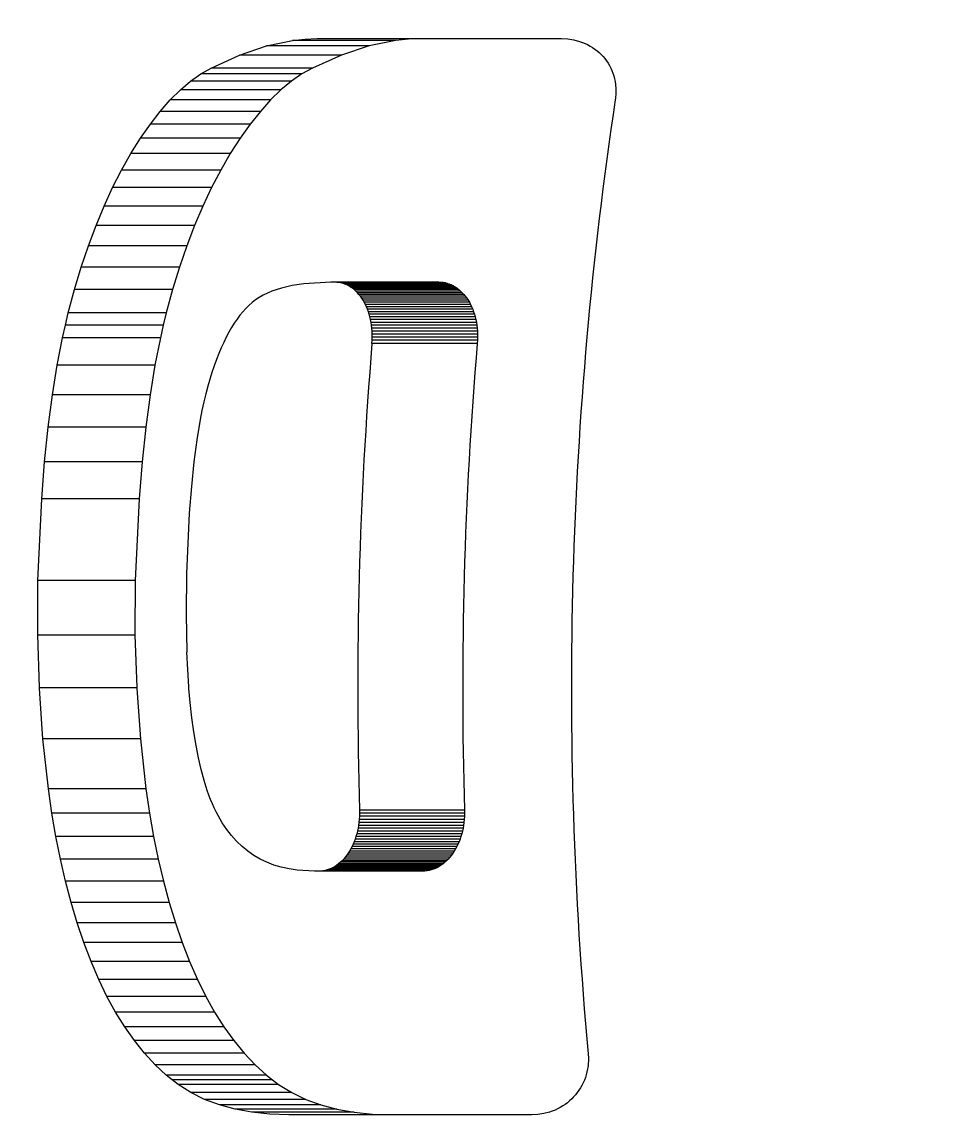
# Model space of a CAD drawing. Header units: millimetres. Extents: x -5609 to 5139, y -3980 to 3221.
# Drawn here: x 761.631 to 764.698, y 636.582 to 640.215 of the extents above; entities that cross this region are included whole.
import ezdxf

# ---------------------------------------------------------------- set-up
doc = ezdxf.new("R2010")
doc.units = ezdxf.units.MM
for name, color, linetype in [('DIKOM_ОБЪЕКТ', 7, 'Continuous'), ('DIKOM_РАЗМЕР_ЗОНА', 7, 'Continuous'), ('DIKOM_РАЗМЕР_ОБЪЕКТА', 7, 'Continuous')]:
    doc.layers.add(name, color=color, linetype=linetype)
doc.styles.add('style1', font='arial.ttf', dxfattribs={"width": 0.8})
doc.dimstyles.new('1-50', dxfattribs={"dimtxt": 300, "dimasz": 200, "dimexe": 100, "dimexo": 0, "dimgap": 100, "dimtad": 1, "dimtxsty": 'style1', "dimcen": 200, "dimclrd": 7, "dimclre": 7, "dimclrt": 7, "dimadec": 1, "dimazin": 2, "dimtfac": 1, "dimtmove": 0, "dimatfit": 2, "dimfxl": 0, "dimlwd": 25, "dimlwe": 18, "dimarcsym": 0})

# ---------------------------------------------------------------- blocks, each defined once
blk = doc.blocks.new('A$Cc336a1e3')
at = {"color": 7, "linetype": 'Continuous', "lineweight": 15}
for p, q in [((3582.5199, 1913.0078), (3582.6101, 1913.0383)), ((3582.6101, 1913.0383), (3582.6964, 1913.0567)), ((3582.9512, 1913.0383), (3582.6101, 1913.0383)), ((3582.6964, 1913.0567), (3582.738, 1913.0613)), ((3583.0398, 1913.0567), (3582.6964, 1913.0567)), ((3582.738, 1913.0613), (3582.7786, 1913.0628)), ((3582.7786, 1913.0628), (3583.5914, 1913.0628)), ((3582.9512, 1913.0383), (3582.8591, 1913.0078)), ((3583.0398, 1913.0567), (3582.9512, 1913.0383)), ((3583.0825, 1913.0613), (3583.0398, 1913.0567)), ((3583.5914, 1913.0628), (3583.6123, 1913.0618)), ((3583.6123, 1913.0618), (3583.6323, 1913.0587)), ((3583.6323, 1913.0587), (3583.6514, 1913.0536)), ((3583.6514, 1913.0536), (3583.6605, 1913.0504)), ((3583.6605, 1913.0504), (3583.6694, 1913.0468)), ((3583.6694, 1913.0468), (3583.6779, 1913.0427)), ((3583.6779, 1913.0427), (3583.6863, 1913.0382)), ((3583.6863, 1913.0382), (3583.6944, 1913.0334)), ((3582.4266, 1912.9651), (3582.5199, 1913.0078)), ((3582.8591, 1913.0078), (3582.5199, 1913.0078)), ((3582.8591, 1913.0078), (3582.7635, 1912.9651)), ((3583.6944, 1913.0334), (3583.702, 1913.028)), ((3583.702, 1913.028), (3583.7094, 1913.0224)), ((3583.7094, 1913.0224), (3583.7164, 1913.0164)), ((3583.7164, 1913.0164), (3583.7231, 1913.01)), ((3583.7231, 1913.01), (3583.7293, 1913.0032)), ((3583.7293, 1913.0032), (3583.7353, 1912.9962)), ((3582.3921, 1912.9454), (3582.4266, 1912.9651)), ((3582.7635, 1912.9651), (3582.4266, 1912.9651)), ((3582.7635, 1912.9651), (3582.7281, 1912.9454)), ((3583.7353, 1912.9962), (3583.7408, 1912.9888)), ((3583.7408, 1912.9888), (3583.7459, 1912.9812)), ((3583.7459, 1912.9812), (3583.7505, 1912.9731)), ((3583.7505, 1912.9731), (3583.7548, 1912.9649)), ((3583.7548, 1912.9649), (3583.7586, 1912.9564)), ((3582.3579, 1912.9209), (3582.3921, 1912.9454)), ((3582.7281, 1912.9454), (3582.3921, 1912.9454)), ((3582.7281, 1912.9454), (3582.6932, 1912.9209)), ((3583.7586, 1912.9564), (3583.7621, 1912.9477)), ((3583.7621, 1912.9477), (3583.765, 1912.9386)), ((3583.765, 1912.9386), (3583.7673, 1912.9294)), ((3583.7673, 1912.9294), (3583.7693, 1912.92)), ((3582.2903, 1912.8588), (3582.324, 1912.8921)), ((3582.324, 1912.8921), (3582.3579, 1912.9209)), ((3582.6583, 1912.8921), (3582.324, 1912.8921)), ((3582.6932, 1912.9209), (3582.3579, 1912.9209)), ((3582.6583, 1912.8921), (3582.624, 1912.8588)), ((3582.6932, 1912.9209), (3582.6583, 1912.8921)), ((3583.7693, 1912.92), (3583.7707, 1912.9104)), ((3583.7707, 1912.9104), (3583.7712, 1912.9054)), ((3583.7712, 1912.9054), (3583.7715, 1912.9005)), ((3583.7715, 1912.9005), (3583.7718, 1912.8955)), ((3583.7718, 1912.8955), (3583.7719, 1912.8905)), ((3583.7719, 1912.8905), (3583.7719, 1912.8855)), ((3582.2571, 1912.8211), (3582.2903, 1912.8588)), ((3582.624, 1912.8588), (3582.2903, 1912.8588)), ((3582.624, 1912.8588), (3582.5899, 1912.8211)), ((3583.7704, 1912.8648), (3583.7697, 1912.8596)), ((3583.771, 1912.8701), (3583.7704, 1912.8648)), ((3583.7715, 1912.8753), (3583.771, 1912.8701)), ((3583.7718, 1912.8803), (3583.7715, 1912.8753)), ((3583.7719, 1912.8855), (3583.7718, 1912.8803)), ((3582.2242, 1912.7788), (3582.2571, 1912.8211)), ((3582.5899, 1912.8211), (3582.2571, 1912.8211)), ((3582.5899, 1912.8211), (3582.5562, 1912.7788)), ((3582.1915, 1912.7322), (3582.2242, 1912.7788)), ((3582.5562, 1912.7788), (3582.2242, 1912.7788)), ((3582.5562, 1912.7788), (3582.5228, 1912.7322)), ((3582.1593, 1912.681), (3582.1915, 1912.7322)), ((3582.5228, 1912.7322), (3582.1915, 1912.7322)), ((3582.5228, 1912.7322), (3582.4899, 1912.681)), ((3582.1281, 1912.626), (3582.1593, 1912.681)), ((3582.4899, 1912.681), (3582.1593, 1912.681)), ((3582.4899, 1912.681), (3582.458, 1912.626)), ((3582.0983, 1912.5678), (3582.1281, 1912.626)), ((3582.458, 1912.626), (3582.1281, 1912.626)), ((3582.458, 1912.626), (3582.4274, 1912.5678)), ((3582.07, 1912.5064), (3582.0983, 1912.5678)), ((3582.4274, 1912.5678), (3582.0983, 1912.5678)), ((3582.4274, 1912.5678), (3582.3986, 1912.5064)), ((3582.0433, 1912.4419), (3582.07, 1912.5064)), ((3582.3986, 1912.5064), (3582.07, 1912.5064)), ((3582.3986, 1912.5064), (3582.3712, 1912.4419)), ((3582.018, 1912.3741), (3582.0433, 1912.4419)), ((3582.3712, 1912.4419), (3582.0433, 1912.4419)), ((3582.3712, 1912.4419), (3582.3453, 1912.3741)), ((3581.9941, 1912.3031), (3582.018, 1912.3741)), ((3582.3453, 1912.3741), (3582.018, 1912.3741)), ((3582.3453, 1912.3741), (3582.321, 1912.3031)), ((3581.9718, 1912.229), (3581.9941, 1912.3031)), ((3582.321, 1912.3031), (3581.9941, 1912.3031)), ((3582.321, 1912.3031), (3582.2981, 1912.229)), ((3582.6957, 1912.2423), (3582.6601, 1912.2338)), ((3582.7348, 1912.2483), (3582.6957, 1912.2423)), ((3582.824, 1912.2531), (3582.7348, 1912.2483)), ((3582.8367, 1912.2531), (3582.824, 1912.2531)), ((3582.8438, 1912.2528), (3582.8367, 1912.2531)), ((3583.1836, 1912.2531), (3582.8367, 1912.2531)), ((3582.8509, 1912.252), (3582.8438, 1912.2528)), ((3583.191, 1912.2528), (3582.8438, 1912.2528)), ((3582.8578, 1912.2507), (3582.8509, 1912.252)), ((3583.1982, 1912.252), (3582.8509, 1912.252)), ((3582.8646, 1912.2489), (3582.8578, 1912.2507)), ((3583.2053, 1912.2507), (3582.8578, 1912.2507)), ((3582.8711, 1912.2467), (3582.8646, 1912.2489)), ((3583.2122, 1912.2489), (3582.8646, 1912.2489)), ((3582.8776, 1912.244), (3582.8711, 1912.2467)), ((3583.219, 1912.2467), (3582.8711, 1912.2467)), ((3582.8839, 1912.2408), (3582.8776, 1912.244)), ((3583.2255, 1912.244), (3582.8776, 1912.244)), ((3582.89, 1912.2371), (3582.8839, 1912.2408)), ((3583.232, 1912.2408), (3582.8839, 1912.2408)), ((3582.8958, 1912.2331), (3582.89, 1912.2371)), ((3583.2382, 1912.2371), (3582.89, 1912.2371)), ((3583.1836, 1912.2531), (3583.191, 1912.2528)), ((3583.191, 1912.2528), (3583.1982, 1912.252)), ((3583.1982, 1912.252), (3583.2053, 1912.2507)), ((3583.2053, 1912.2507), (3583.2122, 1912.2489)), ((3583.2122, 1912.2489), (3583.219, 1912.2467)), ((3583.219, 1912.2467), (3583.2255, 1912.244)), ((3583.2255, 1912.244), (3583.232, 1912.2408)), ((3583.232, 1912.2408), (3583.2382, 1912.2371)), ((3583.2382, 1912.2371), (3583.2443, 1912.2331)), ((3581.9511, 1912.1516), (3581.9718, 1912.229)), ((3582.2981, 1912.229), (3581.9718, 1912.229)), ((3582.2981, 1912.229), (3582.2769, 1912.1516)), ((3582.5863, 1912.2023), (3582.5741, 1912.1941)), ((3582.5995, 1912.2098), (3582.5863, 1912.2023)), ((3582.6134, 1912.2167), (3582.5995, 1912.2098)), ((3582.6282, 1912.223), (3582.6134, 1912.2167)), ((3582.6601, 1912.2338), (3582.6282, 1912.223)), ((3582.9015, 1912.2285), (3582.8958, 1912.2331)), ((3583.2443, 1912.2331), (3582.8958, 1912.2331)), ((3582.907, 1912.2237), (3582.9015, 1912.2285)), ((3583.2501, 1912.2285), (3582.9015, 1912.2285)), ((3582.9123, 1912.2183), (3582.907, 1912.2237)), ((3583.2558, 1912.2237), (3582.907, 1912.2237)), ((3582.9174, 1912.2127), (3582.9123, 1912.2183)), ((3583.2612, 1912.2183), (3582.9123, 1912.2183)), ((3582.9223, 1912.2067), (3582.9174, 1912.2127)), ((3583.2664, 1912.2127), (3582.9174, 1912.2127)), ((3582.9268, 1912.2002), (3582.9223, 1912.2067)), ((3583.2713, 1912.2067), (3582.9223, 1912.2067)), ((3582.9312, 1912.1935), (3582.9268, 1912.2002)), ((3583.2761, 1912.2002), (3582.9268, 1912.2002)), ((3583.2443, 1912.2331), (3583.2501, 1912.2285)), ((3583.2501, 1912.2285), (3583.2558, 1912.2237)), ((3583.2558, 1912.2237), (3583.2612, 1912.2183)), ((3583.2612, 1912.2183), (3583.2664, 1912.2127)), ((3583.2664, 1912.2127), (3583.2713, 1912.2067)), ((3583.2713, 1912.2067), (3583.2761, 1912.2002)), ((3583.2761, 1912.2002), (3583.2806, 1912.1935)), ((3582.5418, 1912.1661), (3582.5317, 1912.1551)), ((3582.5519, 1912.1762), (3582.5418, 1912.1661)), ((3582.5626, 1912.1855), (3582.5519, 1912.1762)), ((3582.5741, 1912.1941), (3582.5626, 1912.1855)), ((3582.9353, 1912.1864), (3582.9312, 1912.1935)), ((3583.2806, 1912.1935), (3582.9312, 1912.1935)), ((3582.9392, 1912.1791), (3582.9353, 1912.1864)), ((3583.2848, 1912.1864), (3582.9353, 1912.1864)), ((3582.9428, 1912.1715), (3582.9392, 1912.1791)), ((3583.2887, 1912.1791), (3582.9392, 1912.1791)), ((3582.946, 1912.1635), (3582.9428, 1912.1715)), ((3583.2924, 1912.1715), (3582.9428, 1912.1715)), ((3582.9491, 1912.1552), (3582.946, 1912.1635)), ((3583.2958, 1912.1635), (3582.946, 1912.1635)), ((3583.2806, 1912.1935), (3583.2848, 1912.1864)), ((3583.2848, 1912.1864), (3583.2887, 1912.1791)), ((3583.2887, 1912.1791), (3583.2924, 1912.1715)), ((3583.2924, 1912.1715), (3583.2958, 1912.1635)), ((3583.2958, 1912.1635), (3583.2989, 1912.1552)), ((3581.9413, 1912.111), (3581.9511, 1912.1516)), ((3582.2769, 1912.1516), (3581.9511, 1912.1516)), ((3582.2769, 1912.1516), (3582.2669, 1912.111)), ((3582.5124, 1912.1305), (3582.5031, 1912.1169)), ((3582.522, 1912.1433), (3582.5124, 1912.1305)), ((3582.5317, 1912.1551), (3582.522, 1912.1433)), ((3582.9518, 1912.1467), (3582.9491, 1912.1552)), ((3583.2989, 1912.1552), (3582.9491, 1912.1552)), ((3582.9542, 1912.138), (3582.9518, 1912.1467)), ((3583.3017, 1912.1467), (3582.9518, 1912.1467)), ((3582.9562, 1912.1289), (3582.9542, 1912.138)), ((3583.3041, 1912.138), (3582.9542, 1912.138)), ((3582.958, 1912.1197), (3582.9562, 1912.1289)), ((3583.3064, 1912.1289), (3582.9562, 1912.1289)), ((3583.2989, 1912.1552), (3583.3017, 1912.1467)), ((3583.3017, 1912.1467), (3583.3041, 1912.138)), ((3583.3041, 1912.138), (3583.3064, 1912.1289)), ((3583.3064, 1912.1289), (3583.3082, 1912.1197)), ((3581.9319, 1912.0685), (3581.9413, 1912.111)), ((3582.2669, 1912.111), (3581.9413, 1912.111)), ((3582.2669, 1912.111), (3582.2572, 1912.0685)), ((3582.494, 1912.1023), (3582.4851, 1912.0868)), ((3582.5031, 1912.1169), (3582.494, 1912.1023)), ((3582.9596, 1912.1103), (3582.958, 1912.1197)), ((3583.3082, 1912.1197), (3582.958, 1912.1197)), ((3582.9607, 1912.1006), (3582.9596, 1912.1103)), ((3583.3096, 1912.1103), (3582.9596, 1912.1103)), ((3582.9615, 1912.0908), (3582.9607, 1912.1006)), ((3583.3108, 1912.1006), (3582.9607, 1912.1006)), ((3582.9619, 1912.0808), (3582.9615, 1912.0908)), ((3583.3116, 1912.0908), (3582.9615, 1912.0908)), ((3583.3082, 1912.1197), (3583.3096, 1912.1103)), ((3583.3096, 1912.1103), (3583.3108, 1912.1006)), ((3583.3108, 1912.1006), (3583.3116, 1912.0908)), ((3583.3116, 1912.0908), (3583.312, 1912.0808)), ((3581.9142, 1911.9774), (3581.9319, 1912.0685)), ((3582.2572, 1912.0685), (3581.9319, 1912.0685)), ((3582.2572, 1912.0685), (3582.2392, 1911.9774)), ((3582.4764, 1912.0705), (3582.4678, 1912.0533)), ((3582.4851, 1912.0868), (3582.4764, 1912.0705)), ((3582.9609, 1912.0499), (3582.9616, 1912.0603)), ((3582.9616, 1912.0603), (3582.962, 1912.0706)), ((3583.3117, 1912.0603), (3582.9616, 1912.0603)), ((3582.962, 1912.0706), (3582.9619, 1912.0808)), ((3583.312, 1912.0808), (3582.9619, 1912.0808)), ((3583.3121, 1912.0706), (3582.962, 1912.0706)), ((3583.3117, 1912.0603), (3583.3111, 1912.0499)), ((3583.3121, 1912.0706), (3583.3117, 1912.0603)), ((3583.312, 1912.0808), (3583.3121, 1912.0706)), ((3582.4596, 1912.035), (3582.4516, 1912.016)), ((3582.4678, 1912.0533), (3582.4596, 1912.035)), ((3583.3111, 1912.0499), (3582.9609, 1912.0499)), ((3582.4438, 1911.996), (3582.4361, 1911.9752)), ((3582.4516, 1912.016), (3582.4438, 1911.996)), ((3581.8984, 1911.8784), (3581.9142, 1911.9774)), ((3582.2392, 1911.9774), (3581.9142, 1911.9774)), ((3582.2392, 1911.9774), (3582.223, 1911.8784)), ((3582.4287, 1911.9535), (3582.4147, 1911.9073)), ((3582.4361, 1911.9752), (3582.4287, 1911.9535)), ((3581.8843, 1911.7712), (3581.8984, 1911.8784)), ((3582.223, 1911.8784), (3581.8984, 1911.8784)), ((3582.223, 1911.8784), (3582.2087, 1911.7712)), ((3582.408, 1911.8824), (3582.4016, 1911.8557)), ((3582.4147, 1911.9073), (3582.408, 1911.8824)), ((3582.4016, 1911.8557), (3582.3955, 1911.827)), ((3582.3955, 1911.827), (3582.3895, 1911.7965)), ((3581.8724, 1911.656), (3581.8843, 1911.7712)), ((3582.2087, 1911.7712), (3581.8843, 1911.7712)), ((3582.2087, 1911.7712), (3582.1964, 1911.656)), ((3582.3895, 1911.7965), (3582.3786, 1911.7299)), ((3582.3786, 1911.7299), (3582.3688, 1911.6559)), ((3581.8626, 1911.5328), (3581.8724, 1911.656)), ((3582.1964, 1911.656), (3581.8724, 1911.656)), ((3582.1964, 1911.656), (3582.1864, 1911.5328)), ((3582.3688, 1911.6559), (3582.3603, 1911.5744)), ((3582.3603, 1911.5744), (3582.3534, 1911.4856)), ((3581.8503, 1911.2622), (3581.8626, 1911.5328)), ((3582.1864, 1911.5328), (3581.8626, 1911.5328)), ((3582.1864, 1911.5328), (3582.1739, 1911.2622)), ((3582.3534, 1911.4856), (3582.3441, 1911.2854)), ((3581.8493, 1911.0816), (3581.8503, 1911.2622)), ((3582.1739, 1911.2622), (3581.8503, 1911.2622)), ((3582.1739, 1911.2622), (3582.1728, 1911.0816)), ((3582.3441, 1911.2854), (3582.3426, 1911.1488)), ((3582.3426, 1911.1488), (3582.3453, 1911.0232)), ((3581.8549, 1910.906), (3581.8493, 1911.0816)), ((3581.8493, 1911.0816), (3582.1728, 1911.0816)), ((3582.1728, 1911.0816), (3582.1785, 1910.906)), ((3582.3519, 1910.9088), (3582.3453, 1911.0232)), ((3581.855, 1910.9031), (3581.8549, 1910.906)), ((3581.8549, 1910.906), (3582.1785, 1910.906)), ((3581.8668, 1910.7352), (3581.855, 1910.9031)), ((3582.1785, 1910.906), (3582.1786, 1910.9031)), ((3582.1786, 1910.9031), (3582.1907, 1910.7352)), ((3582.3523, 1910.9031), (3582.3519, 1910.9088)), ((3582.3565, 1910.856), (3582.3523, 1910.9031)), ((3582.3621, 1910.8058), (3582.3565, 1910.856)), ((3582.3685, 1910.7585), (3582.3621, 1910.8058)), ((3582.3758, 1910.714), (3582.3685, 1910.7585)), ((3581.885, 1910.5693), (3581.8668, 1910.7352)), ((3582.1907, 1910.7352), (3581.8668, 1910.7352)), ((3582.1907, 1910.7352), (3582.2094, 1910.5693)), ((3582.3839, 1910.6723), (3582.3758, 1910.714)), ((3582.3929, 1910.6334), (3582.3839, 1910.6723)), ((3582.4025, 1910.5973), (3582.3929, 1910.6334)), ((3581.8967, 1910.4888), (3581.885, 1910.5693)), ((3582.2094, 1910.5693), (3581.885, 1910.5693)), ((3582.2094, 1910.5693), (3582.2213, 1910.4888)), ((3582.413, 1910.5641), (3582.4025, 1910.5973)), ((3582.4185, 1910.5485), (3582.413, 1910.5641)), ((3582.4242, 1910.5336), (3582.4185, 1910.5485)), ((3582.4302, 1910.5195), (3582.4242, 1910.5336)), ((3582.4363, 1910.5059), (3582.4302, 1910.5195)), ((3582.4426, 1910.493), (3582.4363, 1910.5059)), ((3582.4491, 1910.4805), (3582.4426, 1910.493)), ((3582.9194, 1910.4989), (3582.9195, 1910.4885)), ((3583.2685, 1910.4989), (3582.9194, 1910.4989)), ((3583.2685, 1910.4989), (3583.2686, 1910.4885)), ((3581.9101, 1910.4109), (3581.8967, 1910.4888)), ((3582.2213, 1910.4888), (3581.8967, 1910.4888)), ((3582.2213, 1910.4888), (3582.2349, 1910.4109)), ((3582.4559, 1910.4683), (3582.4491, 1910.4805)), ((3582.4631, 1910.4567), (3582.4559, 1910.4683)), ((3582.478, 1910.4345), (3582.4631, 1910.4567)), ((3582.9177, 1910.4581), (3582.9164, 1910.4481)), ((3582.9187, 1910.468), (3582.9177, 1910.4581)), ((3583.2668, 1910.4581), (3582.9177, 1910.4581)), ((3582.9193, 1910.4781), (3582.9187, 1910.468)), ((3583.2677, 1910.468), (3582.9187, 1910.468)), ((3582.9195, 1910.4885), (3582.9193, 1910.4781)), ((3583.2683, 1910.4781), (3582.9193, 1910.4781)), ((3583.2686, 1910.4885), (3582.9195, 1910.4885)), ((3583.2668, 1910.4581), (3583.2654, 1910.4481)), ((3583.2677, 1910.468), (3583.2668, 1910.4581)), ((3583.2683, 1910.4781), (3583.2677, 1910.468)), ((3583.2686, 1910.4885), (3583.2683, 1910.4781)), ((3582.4938, 1910.4139), (3582.478, 1910.4345)), ((3582.9105, 1910.4199), (3582.9078, 1910.4109)), ((3582.9127, 1910.4292), (3582.9105, 1910.4199)), ((3583.2593, 1910.4199), (3582.9105, 1910.4199)), ((3582.9148, 1910.4386), (3582.9127, 1910.4292)), ((3583.2617, 1910.4292), (3582.9127, 1910.4292)), ((3582.9164, 1910.4481), (3582.9148, 1910.4386)), ((3583.2637, 1910.4386), (3582.9148, 1910.4386)), ((3583.2654, 1910.4481), (3582.9164, 1910.4481)), ((3583.2593, 1910.4199), (3583.2567, 1910.4109)), ((3583.2617, 1910.4292), (3583.2593, 1910.4199)), ((3583.2637, 1910.4386), (3583.2617, 1910.4292)), ((3583.2654, 1910.4481), (3583.2637, 1910.4386)), ((3581.9252, 1910.3354), (3581.9101, 1910.4109)), ((3582.2349, 1910.4109), (3581.9101, 1910.4109)), ((3582.2349, 1910.4109), (3582.2504, 1910.3354)), ((3582.5109, 1910.3951), (3582.4938, 1910.4139)), ((3582.5289, 1910.3778), (3582.5109, 1910.3951)), ((3582.8983, 1910.3853), (3582.8946, 1910.3774)), ((3582.9018, 1910.3936), (3582.8983, 1910.3853)), ((3583.2469, 1910.3853), (3582.8983, 1910.3853)), ((3582.905, 1910.4021), (3582.9018, 1910.3936)), ((3583.2505, 1910.3936), (3582.9018, 1910.3936)), ((3582.9078, 1910.4109), (3582.905, 1910.4021)), ((3583.2537, 1910.4021), (3582.905, 1910.4021)), ((3583.2567, 1910.4109), (3582.9078, 1910.4109)), ((3583.2469, 1910.3853), (3583.2429, 1910.3774)), ((3583.2505, 1910.3936), (3583.2469, 1910.3853)), ((3583.2537, 1910.4021), (3583.2505, 1910.3936)), ((3583.2567, 1910.4109), (3583.2537, 1910.4021)), ((3582.548, 1910.3622), (3582.5289, 1910.3778)), ((3582.568, 1910.3483), (3582.548, 1910.3622)), ((3582.5892, 1910.336), (3582.568, 1910.3483)), ((3582.8771, 1910.3485), (3582.8721, 1910.3422)), ((3582.8817, 1910.3552), (3582.8771, 1910.3485)), ((3583.2251, 1910.3485), (3582.8771, 1910.3485)), ((3582.8863, 1910.3623), (3582.8817, 1910.3552)), ((3583.2298, 1910.3552), (3582.8817, 1910.3552)), ((3582.8906, 1910.3697), (3582.8863, 1910.3623)), ((3583.2345, 1910.3623), (3582.8863, 1910.3623)), ((3582.8946, 1910.3774), (3582.8906, 1910.3697)), ((3583.2389, 1910.3697), (3582.8906, 1910.3697)), ((3583.2429, 1910.3774), (3582.8946, 1910.3774)), ((3583.2251, 1910.3485), (3583.2199, 1910.3422)), ((3583.2298, 1910.3552), (3583.2251, 1910.3485)), ((3583.2345, 1910.3623), (3583.2298, 1910.3552)), ((3583.2389, 1910.3697), (3583.2345, 1910.3623)), ((3583.2429, 1910.3774), (3583.2389, 1910.3697)), ((3581.9421, 1910.2624), (3581.9252, 1910.3354)), ((3582.2504, 1910.3354), (3581.9252, 1910.3354)), ((3582.2504, 1910.3354), (3582.2677, 1910.2624)), ((3582.6115, 1910.3252), (3582.5892, 1910.336)), ((3582.635, 1910.3163), (3582.6115, 1910.3252)), ((3582.6595, 1910.3089), (3582.635, 1910.3163)), ((3582.838, 1910.3117), (3582.8317, 1910.3081)), ((3582.8441, 1910.3158), (3582.838, 1910.3117)), ((3583.1849, 1910.3117), (3582.838, 1910.3117)), ((3582.85, 1910.3203), (3582.8441, 1910.3158)), ((3583.1912, 1910.3158), (3582.8441, 1910.3158)), ((3582.8559, 1910.3252), (3582.85, 1910.3203)), ((3583.1974, 1910.3203), (3582.85, 1910.3203)), ((3582.8615, 1910.3304), (3582.8559, 1910.3252)), ((3583.2032, 1910.3252), (3582.8559, 1910.3252)), ((3582.8668, 1910.3361), (3582.8615, 1910.3304)), ((3583.2091, 1910.3304), (3582.8615, 1910.3304)), ((3582.8721, 1910.3422), (3582.8668, 1910.3361)), ((3583.2146, 1910.3361), (3582.8668, 1910.3361)), ((3583.2199, 1910.3422), (3582.8721, 1910.3422)), ((3583.1849, 1910.3117), (3583.1785, 1910.3081)), ((3583.1912, 1910.3158), (3583.1849, 1910.3117)), ((3583.1974, 1910.3203), (3583.1912, 1910.3158)), ((3583.2032, 1910.3252), (3583.1974, 1910.3203)), ((3583.2091, 1910.3304), (3583.2032, 1910.3252)), ((3583.2146, 1910.3361), (3583.2091, 1910.3304)), ((3583.2199, 1910.3422), (3583.2146, 1910.3361)), ((3582.6852, 1910.3031), (3582.6595, 1910.3089)), ((3582.7121, 1910.299), (3582.6852, 1910.3031)), ((3582.7694, 1910.2957), (3582.7121, 1910.299)), ((3582.7836, 1910.2957), (3582.7694, 1910.2957)), ((3582.7909, 1910.2959), (3582.7836, 1910.2957)), ((3583.1292, 1910.2957), (3582.7836, 1910.2957)), ((3582.7979, 1910.2968), (3582.7909, 1910.2959)), ((3583.1366, 1910.2959), (3582.7909, 1910.2959)), ((3582.805, 1910.2981), (3582.7979, 1910.2968)), ((3583.1439, 1910.2968), (3582.7979, 1910.2968)), ((3582.8119, 1910.2998), (3582.805, 1910.2981)), ((3583.1512, 1910.2981), (3582.805, 1910.2981)), ((3582.8186, 1910.3021), (3582.8119, 1910.2998)), ((3583.1582, 1910.2998), (3582.8119, 1910.2998)), ((3582.8252, 1910.3049), (3582.8186, 1910.3021)), ((3583.1651, 1910.3021), (3582.8186, 1910.3021)), ((3582.8317, 1910.3081), (3582.8252, 1910.3049)), ((3583.1719, 1910.3049), (3582.8252, 1910.3049)), ((3583.1785, 1910.3081), (3582.8317, 1910.3081)), ((3583.1366, 1910.2959), (3583.1292, 1910.2957)), ((3583.1439, 1910.2968), (3583.1366, 1910.2959)), ((3583.1512, 1910.2981), (3583.1439, 1910.2968)), ((3583.1582, 1910.2998), (3583.1512, 1910.2981)), ((3583.1651, 1910.3021), (3583.1582, 1910.2998)), ((3583.1719, 1910.3049), (3583.1651, 1910.3021)), ((3583.1785, 1910.3081), (3583.1719, 1910.3049)), ((3581.9607, 1910.1922), (3581.9421, 1910.2624)), ((3582.2677, 1910.2624), (3581.9421, 1910.2624)), ((3582.2677, 1910.2624), (3582.2868, 1910.1922)), ((3581.9811, 1910.1242), (3581.9607, 1910.1922)), ((3582.2868, 1910.1922), (3581.9607, 1910.1922)), ((3582.2868, 1910.1922), (3582.3075, 1910.1242)), ((3582.0032, 1910.0588), (3581.9811, 1910.1242)), ((3582.3075, 1910.1242), (3581.9811, 1910.1242)), ((3582.3075, 1910.1242), (3582.3302, 1910.0588)), ((3582.027, 1909.9959), (3582.0032, 1910.0588)), ((3582.3302, 1910.0588), (3582.0032, 1910.0588)), ((3582.3302, 1910.0588), (3582.3545, 1909.9959)), ((3582.0524, 1909.9362), (3582.027, 1909.9959)), ((3582.3545, 1909.9959), (3582.027, 1909.9959)), ((3582.3545, 1909.9959), (3582.3806, 1909.9362)), ((3582.0796, 1909.8798), (3582.0524, 1909.9362)), ((3582.3806, 1909.9362), (3582.0524, 1909.9362)), ((3582.3806, 1909.9362), (3582.4082, 1909.8798)), ((3582.1083, 1909.8273), (3582.0796, 1909.8798)), ((3582.4082, 1909.8798), (3582.0796, 1909.8798)), ((3582.4082, 1909.8798), (3582.4377, 1909.8273)), ((3582.1387, 1909.7781), (3582.1083, 1909.8273)), ((3582.4377, 1909.8273), (3582.1083, 1909.8273)), ((3582.4377, 1909.8273), (3582.4687, 1909.7781)), ((3582.1707, 1909.7326), (3582.1387, 1909.7781)), ((3582.4687, 1909.7781), (3582.1387, 1909.7781)), ((3582.4687, 1909.7781), (3582.5015, 1909.7326)), ((3582.2044, 1909.6908), (3582.1707, 1909.7326)), ((3582.5015, 1909.7326), (3582.1707, 1909.7326)), ((3582.5015, 1909.7326), (3582.536, 1909.6908)), ((3582.2398, 1909.6525), (3582.2044, 1909.6908)), ((3582.536, 1909.6908), (3582.2044, 1909.6908)), ((3582.536, 1909.6908), (3582.5722, 1909.6525)), ((3583.6798, 1909.6892), (3583.6802, 1909.684)), ((3583.6802, 1909.6583), (3583.6798, 1909.6533)), ((3583.6802, 1909.684), (3583.6804, 1909.6788)), ((3583.6806, 1909.6633), (3583.6802, 1909.6583)), ((3583.6804, 1909.6788), (3583.6807, 1909.6736)), ((3583.6807, 1909.6685), (3583.6806, 1909.6633)), ((3583.6807, 1909.6736), (3583.6807, 1909.6685)), ((3582.2769, 1909.6178), (3582.2398, 1909.6525)), ((3582.5722, 1909.6525), (3582.2398, 1909.6525)), ((3582.5722, 1909.6525), (3582.6102, 1909.6178)), ((3583.6759, 1909.6288), (3583.6735, 1909.6194)), ((3583.6778, 1909.6385), (3583.6759, 1909.6288)), ((3583.6787, 1909.6433), (3583.6778, 1909.6385)), ((3583.6793, 1909.6483), (3583.6787, 1909.6433)), ((3583.6798, 1909.6533), (3583.6793, 1909.6483)), ((3582.2963, 1909.6018), (3582.2769, 1909.6178)), ((3582.6102, 1909.6178), (3582.2769, 1909.6178)), ((3582.3165, 1909.5869), (3582.2963, 1909.6018)), ((3582.63, 1909.6018), (3582.2963, 1909.6018)), ((3582.3589, 1909.5601), (3582.3165, 1909.5869)), ((3582.6506, 1909.5869), (3582.3165, 1909.5869)), ((3582.6102, 1909.6178), (3582.63, 1909.6018)), ((3582.63, 1909.6018), (3582.6506, 1909.5869)), ((3582.6506, 1909.5869), (3582.6941, 1909.5601)), ((3583.6591, 1909.584), (3583.6545, 1909.5756)), ((3583.6634, 1909.5924), (3583.6591, 1909.584)), ((3583.6672, 1909.6012), (3583.6634, 1909.5924)), ((3583.6706, 1909.6102), (3583.6672, 1909.6012)), ((3583.6735, 1909.6194), (3583.6706, 1909.6102)), ((3582.4045, 1909.5374), (3582.3589, 1909.5601)), ((3582.6941, 1909.5601), (3582.3589, 1909.5601)), ((3582.6941, 1909.5601), (3582.7408, 1909.5374)), ((3583.6379, 1909.5527), (3583.6316, 1909.5456)), ((3583.6437, 1909.56), (3583.6379, 1909.5527)), ((3583.6493, 1909.5677), (3583.6437, 1909.56)), ((3583.6545, 1909.5756), (3583.6493, 1909.5677)), ((3582.4534, 1909.5189), (3582.4045, 1909.5374)), ((3582.7408, 1909.5374), (3582.4045, 1909.5374)), ((3582.5056, 1909.5046), (3582.4534, 1909.5189)), ((3582.7909, 1909.5189), (3582.4534, 1909.5189)), ((3582.7408, 1909.5374), (3582.7909, 1909.5189)), ((3582.7909, 1909.5189), (3582.8444, 1909.5046)), ((3583.5952, 1909.5155), (3583.587, 1909.5105)), ((3583.6031, 1909.5208), (3583.5952, 1909.5155)), ((3583.6107, 1909.5264), (3583.6031, 1909.5208)), ((3583.618, 1909.5325), (3583.6107, 1909.5264)), ((3583.625, 1909.5388), (3583.618, 1909.5325)), ((3583.6316, 1909.5456), (3583.625, 1909.5388)), ((3582.5614, 1909.4943), (3582.5056, 1909.5046)), ((3582.8444, 1909.5046), (3582.5056, 1909.5046)), ((3582.6209, 1909.4881), (3582.5614, 1909.4943)), ((3582.9015, 1909.4943), (3582.5614, 1909.4943)), ((3582.6843, 1909.4861), (3582.6209, 1909.4881)), ((3583.4913, 1909.4861), (3582.6843, 1909.4861)), ((3582.8444, 1909.5046), (3582.9015, 1909.4943)), ((3582.9015, 1909.4943), (3582.9624, 1909.4881)), ((3583.5121, 1909.487), (3583.4913, 1909.4861)), ((3583.5321, 1909.4901), (3583.5121, 1909.487)), ((3583.5513, 1909.4951), (3583.5321, 1909.4901)), ((3583.5606, 1909.4984), (3583.5513, 1909.4951)), ((3583.5697, 1909.5019), (3583.5606, 1909.4984)), ((3583.5784, 1909.5061), (3583.5697, 1909.5019)), ((3583.587, 1909.5105), (3583.5784, 1909.5061))]:
    blk.add_line(p, q, dxfattribs=at)
for radius, start, end in [(16.1146, 158.0801, 172.30514), (13.1908, 171.47021, 185.28018), (13.9011, 175.26805, 181.66602), (13.5522, 175.14593, 181.70892)]:
    blk.add_arc((3596.8147, 1910.9031), radius, start, end, dxfattribs=at)
blk = doc.blocks.new('*D1')
at = {"layer": 'Defpoints', "color": 0, "transparency": 16777216}
for p in [(791.3345, 1721.4436), (-4598.5, -1272.9031), (790.3345, -1272.9031)]:
    blk.add_point(p, dxfattribs=at)
at = {"layer": 'DIKOM_РАЗМЕР_ОБЪЕКТА', "color": 7, "lineweight": 18, "transparency": 16777216}
for p, q in [((791.3345, 1721.4436), (-4698.5, 1721.4436)), ((790.3345, -1272.9031), (-4698.5, -1272.9031))]:
    blk.add_line(p, q, dxfattribs=at)
at = {"layer": 'DIKOM_РАЗМЕР_ОБЪЕКТА', "color": 7, "lineweight": 25, "transparency": 16777216}
blk.add_line((-4598.5, 1521.4436), (-4598.5, -1072.9031), dxfattribs=at)
at = {"layer": 'DIKOM_РАЗМЕР_ОБЪЕКТА', "color": 7, "transparency": 16777216}
for points in [[(-4631.8333, 1521.4436), (-4565.1667, 1521.4436), (-4598.5, 1721.4436)], [(-4631.8333, -1072.9031), (-4565.1667, -1072.9031), (-4598.5, -1272.9031)]]:
    blk.add_solid(points, dxfattribs=at)
at = {"layer": 'DIKOM_РАЗМЕР_ОБЪЕКТА', "color": 7, "transparency": 16777216, "insert": (-4851.7742, 224.2703), "char_height": 300, "attachment_point": 5, "rotation": 90, "style": 'style1'}
blk.add_mtext('3000', dxfattribs=at)
blk = doc.blocks.new('*D2')
at = {"layer": 'Defpoints', "color": 0, "transparency": 16777216}
for p in [(-5158.5, 3221.4436), (639.3345, 3221.4436), (2080.2757, -2772.9031)]:
    blk.add_point(p, dxfattribs=at)
at = {"layer": 'DIKOM_РАЗМЕР_ЗОНА', "color": 7, "lineweight": 18, "transparency": 16777216}
for p, q in [((639.3345, 3221.4436), (-5258.5, 3221.4436)), ((2080.2757, -2772.9031), (-5258.5, -2772.9031))]:
    blk.add_line(p, q, dxfattribs=at)
at = {"layer": 'DIKOM_РАЗМЕР_ЗОНА', "color": 7, "lineweight": 25, "transparency": 16777216}
blk.add_line((-5158.5, -2572.9031), (-5158.5, 3021.4436), dxfattribs=at)
at = {"layer": 'DIKOM_РАЗМЕР_ЗОНА', "color": 7, "transparency": 16777216}
for points in [[(-5191.8333, 3021.4436), (-5125.1667, 3021.4436), (-5158.5, 3221.4436)], [(-5191.8333, -2572.9031), (-5125.1667, -2572.9031), (-5158.5, -2772.9031)]]:
    blk.add_solid(points, dxfattribs=at)
at = {"layer": 'DIKOM_РАЗМЕР_ЗОНА', "color": 7, "transparency": 16777216, "insert": (-5411.6719, 224.2703), "char_height": 300, "attachment_point": 5, "rotation": 90, "style": 'style1'}
blk.add_mtext('6000', dxfattribs=at)

msp = doc.modelspace()

# ---------------------------------------------------------------- block references
at = {"layer": 'DIKOM_ОБЪЕКТ'}
msp.add_blockref('A$Cc336a1e3', (-2820.1655, -1272.9031), dxfattribs=at)

# ---------------------------------------------------------------- dimensions: what is measured, and where the dimension line sits
at = {"layer": 'DIKOM_РАЗМЕР_ЗОНА'}
dim = msp.add_linear_dim(base=(-5158.5, 3221.4436), p1=(2080.2757, -2772.9031), p2=(639.3345, 3221.4436), angle=90, text='6000', dimstyle='1-50', dxfattribs=at)
dim.commit()
dim.dimension.update_dxf_attribs({"geometry": '*D2', "text_midpoint": (-5158.5, 224.2703), "dimtype": 160})
at = {"layer": 'DIKOM_РАЗМЕР_ОБЪЕКТА'}
dim = msp.add_linear_dim(base=(-4598.5, -1272.9031), p1=(791.3345, 1721.4436), p2=(790.3345, -1272.9031), angle=90, text='3000', dimstyle='1-50', dxfattribs=at)
dim.commit()
dim.dimension.update_dxf_attribs({"geometry": '*D1', "text_midpoint": (-4598.5, 224.2703), "dimtype": 160})

doc.saveas('drawing.dxf')
